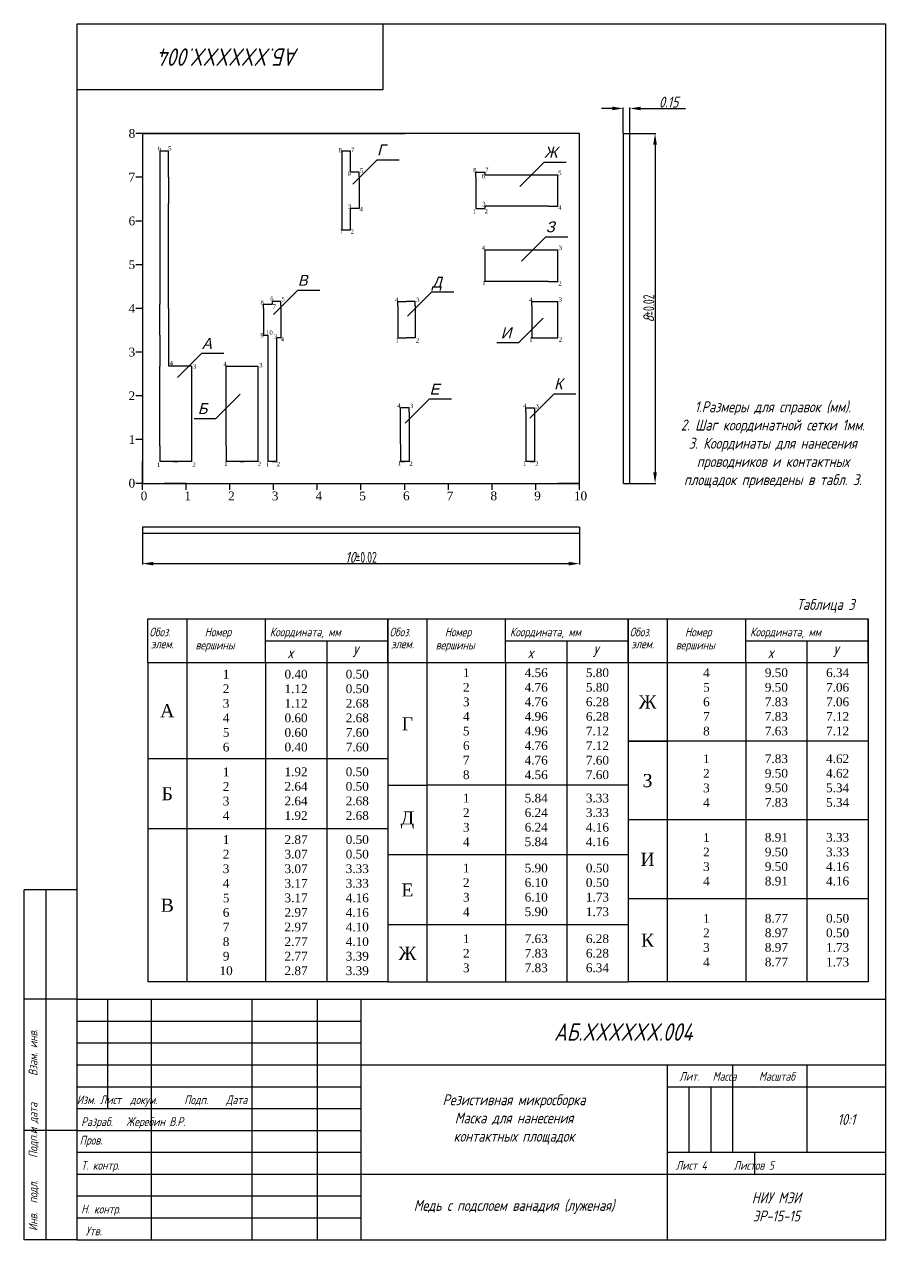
# Model space of a CAD drawing. Header units: millimetres. Extents: x 1007 to 2120, y -18 to 495.
# Drawn here: x 1457.4 to 1654.4, y -17.6 to 260.4 of the extents above; entities that cross this region are included whole.
import ezdxf

# ---------------------------------------------------------------- set-up
doc = ezdxf.new("R2010")
doc.units = ezdxf.units.MM
doc.layers.add('проводник', color=7, linetype='Continuous')
doc.layers.add('рамка', color=7, linetype='Continuous')
doc.styles.add('2', font='gostwnd4.shx', dxfattribs={"oblique": 15, "height": 2})
doc.styles.add('2.5', font='gostwnd4.shx', dxfattribs={"oblique": 15, "height": 2.5})
doc.styles.add('STYLE1', font='gostwnd4.shx', dxfattribs={"oblique": 15, "height": 2.5})
doc.dimstyles.get("Standard").update_dxf_attribs({"dimtxt": 0.5, "dimasz": 2.5, "dimexe": 0.18, "dimexo": 0.0625, "dimgap": 0.2, "dimtad": 1, "dimtoh": 1, "dimdec": 4, "dimzin": 0, "dimdsep": 46, "dimtxsty": 'STYLE1', "dimcen": 2.5, "dimadec": 0, "dimazin": 0, "dimtfac": 1, "dimtdec": 4, "dimtofl": 0, "dimtmove": 0, "dimatfit": 3, "dimfxl": 1, "dimtolj": 1, "dimtzin": 0, "dimarcsym": 0})

# ---------------------------------------------------------------- blocks, each defined once
blk = doc.blocks.new('*D21')
at = {"layer": 'Defpoints', "color": 0, "ltscale": 100, "transparency": 16777216}
for p in [(1595.88, 241.18), (1594.38, 235.43), (1595.88, 235.43)]:
    blk.add_point(p, dxfattribs=at)
at = {"layer": 'рамка', "color": 0, "lineweight": -2, "ltscale": 100, "transparency": 16777216}
for p, q in [((1591.88, 241.18), (1589.38, 241.18)), ((1594.38, 235.49), (1594.38, 241.36)), ((1595.88, 235.49), (1595.88, 241.36)), ((1598.38, 241.18), (1608.61, 241.18))]:
    blk.add_line(p, q, dxfattribs=at)
at = {"layer": 'рамка', "color": 0, "ltscale": 100, "transparency": 16777216}
for points in [[(1591.88, 241.6), (1591.88, 240.76), (1594.38, 241.18)], [(1598.38, 241.6), (1598.38, 240.76), (1595.88, 241.18)]]:
    blk.add_solid(points, dxfattribs=at)
at = {"layer": 'рамка', "color": 0, "ltscale": 100, "transparency": 16777216, "insert": (1604.75, 242.63), "char_height": 2.5, "attachment_point": 5, "style": 'STYLE1'}
blk.add_mtext('\\A1;0.15', dxfattribs=at)
blk = doc.blocks.new('*D22')
at = {"layer": 'Defpoints', "color": 0, "ltscale": 100, "transparency": 16777216}
for p in [(1595.88, 235.43), (1595.88, 155.43), (1601.64, 155.43)]:
    blk.add_point(p, dxfattribs=at)
at = {"layer": 'рамка', "color": 0, "lineweight": -2, "ltscale": 100, "transparency": 16777216}
for p, q in [((1595.94, 235.43), (1601.82, 235.43)), ((1601.64, 232.93), (1601.64, 157.93)), ((1595.94, 155.43), (1601.82, 155.43))]:
    blk.add_line(p, q, dxfattribs=at)
at = {"layer": 'рамка', "color": 0, "ltscale": 100, "transparency": 16777216}
for points in [[(1601.22, 232.93), (1602.05, 232.93), (1601.64, 235.43)], [(1601.22, 157.93), (1602.05, 157.93), (1601.64, 155.43)]]:
    blk.add_solid(points, dxfattribs=at)
at = {"layer": 'рамка', "color": 0, "ltscale": 100, "transparency": 16777216, "insert": (1600.19, 195.43), "char_height": 2.5, "attachment_point": 5, "rotation": 90, "style": 'STYLE1'}
blk.add_mtext('\\A1;8{\\A0;\\Feskd15|c204;\\Q0;\\W0.8;%%P0.02}', dxfattribs=at)
blk = doc.blocks.new('*D23')
at = {"layer": 'Defpoints', "color": 0, "ltscale": 100, "transparency": 16777216}
for p in [(1484.38, 145.43), (1584.38, 145.43), (1584.38, 137.06)]:
    blk.add_point(p, dxfattribs=at)
at = {"layer": 'рамка', "color": 0, "lineweight": -2, "ltscale": 100, "transparency": 16777216}
for p, q in [((1484.38, 145.36), (1484.38, 136.88)), ((1584.38, 145.36), (1584.38, 136.88)), ((1486.88, 137.06), (1581.88, 137.06))]:
    blk.add_line(p, q, dxfattribs=at)
at = {"layer": 'рамка', "color": 0, "ltscale": 100, "transparency": 16777216}
for points in [[(1486.88, 137.48), (1486.88, 136.65), (1484.38, 137.06)], [(1581.88, 137.48), (1581.88, 136.65), (1584.38, 137.06)]]:
    blk.add_solid(points, dxfattribs=at)
at = {"layer": 'рамка', "color": 0, "ltscale": 100, "transparency": 16777216, "insert": (1534.38, 138.51), "char_height": 2.5, "attachment_point": 5, "style": 'STYLE1'}
blk.add_mtext('\\A1;10{\\A0;\\Feskd15|c204;\\Q0;\\W0.8;%%P0.02}', dxfattribs=at)

msp = doc.modelspace()

# ---------------------------------------------------------------- linework, layer by layer
for p, q in [((1469.38162, 260.42694), (1469.38162, 260.42694)), ((1539.38162, 260.42694), (1539.38162, 245.42694)), ((1539.38162, 245.42694), (1469.38162, 245.42694)), ((1469.38162, 245.42694), (1469.38162, 232.42694)), ((1457.38162, -17.57306), (1457.38162, 62.42694)), ((1469.38162, 62.42694), (1457.38162, 62.42694)), ((1462.38162, -17.57306), (1462.38162, 62.42694)), ((1469.38162, 37.42694), (1457.38162, 37.42694)), ((1469.38162, 37.42694), (1654.38162, 37.42694)), ((1476.38162, 37.42694), (1476.38162, 12.42694)), ((1486.38162, 37.42694), (1486.38162, -17.57306)), ((1509.38162, 37.42694), (1509.38162, -17.57306)), ((1524.38162, 37.42694), (1524.38162, -17.57306)), ((1534.38162, 37.42694), (1534.38162, -17.57306)), ((1469.38162, 32.42694), (1534.38162, 32.42694)), ((1469.38162, 27.42694), (1534.38162, 27.42694)), ((1469.38162, 22.42694), (1534.38162, 22.42694)), ((1534.38162, 22.42694), (1654.38162, 22.42694)), ((1604.38162, 22.42694), (1604.38162, -17.57306)), ((1619.38162, 22.42694), (1619.38162, 2.42694)), ((1636.38162, 22.42694), (1636.38162, 2.42694)), ((1469.38162, 17.42694), (1534.38162, 17.42694)), ((1604.38162, 17.42694), (1654.38162, 17.42694)), ((1609.38162, 17.42694), (1609.38162, 2.42694)), ((1614.38162, 17.42694), (1614.38162, 2.42694)), ((1469.38162, 12.42694), (1534.38162, 12.42694)), ((1469.38162, 7.42694), (1457.38162, 7.42694)), ((1469.38162, 7.42694), (1534.38162, 7.42694)), ((1469.38162, 2.42694), (1534.38162, 2.42694)), ((1604.38162, 2.42694), (1654.38162, 2.42694)), ((1624.38162, 2.42694), (1624.38162, -2.57306)), ((1469.38162, -2.57306), (1534.38162, -2.57306)), ((1534.38162, -2.57306), (1654.38162, -2.57306)), ((1469.38162, -7.57306), (1534.38162, -7.57306)), ((1469.38162, -12.57306), (1534.38162, -12.57306)), ((1469.38162, -17.57306), (1457.38162, -17.57306))]:
    msp.add_line(p, q)
msp.add_lwpolyline([(1469.38162, -17.57306), (1654.38162, -17.57306), (1654.38162, 260.42694), (1469.38162, 260.42694)], close=True)
at = {"layer": 'рамка', "ltscale": 100}
for p, q in [((1469.38162, 260.42694), (1469.38162, 235.42694)), ((1484.38162, 235.42694), (1482.88162, 235.42694)), ((1484.38162, 235.42694), (1488.38162, 235.42694)), ((1484.38162, 235.42694), (1484.38162, 231.42694)), ((1484.38162, 235.42694), (1486.38162, 235.42694)), ((1484.38162, 235.42694), (1484.38162, 233.42694)), ((1484.38162, 235.42694), (1544.38162, 235.42694)), ((1484.38162, 235.42694), (1484.38162, 185.42694)), ((1484.38162, 235.42694), (1489.38162, 235.42694)), ((1484.38162, 235.42694), (1484.38162, 230.42694)), ((1484.38162, 235.42694), (1484.38162, 230.42694)), ((1594.38162, 155.42694), (1594.38162, 235.42694)), ((1594.38162, 235.42694), (1595.88162, 235.42694)), ((1595.88162, 155.42694), (1595.88162, 235.42694)), ((1489.38162, 231.42694), (1488.38162, 231.42694)), ((1488.38162, 231.42694), (1488.38162, 213.42694)), ((1490.38162, 231.42694), (1489.38162, 231.42694)), ((1490.38162, 225.42694), (1490.38162, 231.42694)), ((1530.98162, 231.42694), (1529.98162, 231.42694)), ((1529.98162, 231.42694), (1529.98162, 225.42694)), ((1531.98162, 231.42694), (1530.98162, 231.42694)), ((1531.98162, 226.57694), (1531.98162, 231.42694)), ((1532.51311, 223.89261), (1538.07845, 229.45794)), ((1538.07845, 229.45794), (1543.07845, 229.45794)), ((1570.70724, 223.35449), (1576.27257, 228.91983)), ((1576.27257, 228.91983), (1581.27257, 228.91983)), ((1484.38162, 225.42694), (1482.88162, 225.42694)), ((1490.38162, 225.42694), (1490.38162, 219.42694)), ((1529.98162, 225.42694), (1529.98162, 219.42694)), ((1533.98162, 226.57694), (1531.98162, 226.57694)), ((1533.98162, 225.57694), (1533.98162, 226.57694)), ((1533.98162, 225.57694), (1533.98162, 219.27694)), ((1560.68162, 225.57694), (1560.68162, 226.57694)), ((1560.68162, 226.57694), (1562.68162, 226.57694)), ((1560.68162, 225.57694), (1560.68162, 219.27694)), ((1562.68162, 226.57694), (1562.68162, 226.02694)), ((1562.68162, 226.02694), (1577.28162, 226.02694)), ((1577.28162, 226.02694), (1579.38162, 226.02694)), ((1579.38162, 218.82694), (1579.38162, 226.02694)), ((1490.38162, 213.42694), (1490.38162, 219.42694)), ((1529.98162, 219.42694), (1529.98162, 213.42694)), ((1533.98162, 218.27694), (1531.98162, 218.27694)), ((1531.98162, 213.42694), (1531.98162, 218.27694)), ((1533.98162, 219.27694), (1533.98162, 218.27694)), ((1560.68162, 219.27694), (1560.68162, 218.27694)), ((1560.68162, 218.27694), (1562.68162, 218.27694)), ((1577.28162, 218.82694), (1562.68162, 218.82694)), ((1562.68162, 218.82694), (1562.68162, 218.27694)), ((1577.28162, 218.82694), (1579.38162, 218.82694)), ((1484.38162, 215.42694), (1482.88162, 215.42694)), ((1488.38162, 213.42694), (1488.38162, 196.42694)), ((1490.38162, 196.42694), (1490.38162, 213.42694)), ((1529.98162, 213.42694), (1531.98162, 213.42694)), ((1571.08719, 206.28427), (1576.65253, 211.84961)), ((1576.65253, 211.84961), (1581.65253, 211.84961)), ((1562.68162, 208.82694), (1577.28162, 208.82694)), ((1562.68162, 208.82694), (1562.68162, 201.62694)), ((1575.28162, 208.82694), (1577.28162, 208.82694)), ((1577.28162, 208.82694), (1579.38162, 208.82694)), ((1579.38162, 201.62694), (1579.38162, 208.82694)), ((1484.38162, 205.42694), (1482.88162, 205.42694)), ((1577.28162, 201.62694), (1562.68162, 201.62694)), ((1577.28162, 201.62694), (1579.38162, 201.62694)), ((1514.36827, 194.04446), (1519.93361, 199.6098)), ((1519.93361, 199.6098), (1524.93361, 199.6098)), ((1545.04479, 193.65402), (1550.61012, 199.21935)), ((1550.61012, 199.21935), (1555.61012, 199.21935)), ((1484.38162, 195.42694), (1482.88162, 195.42694)), ((1484.38162, 195.42694), (1482.88162, 195.42694)), ((1488.38162, 189.32694), (1488.38162, 196.42694)), ((1490.38162, 195.42694), (1490.38162, 196.42694)), ((1490.38162, 195.42694), (1490.38162, 190.32694)), ((1512.08162, 195.42694), (1512.08162, 196.42694)), ((1512.08162, 196.42694), (1514.08162, 196.42694)), ((1512.08162, 195.42694), (1512.08162, 190.32694)), ((1516.08162, 197.02694), (1514.08162, 197.02694)), ((1514.08162, 197.02694), (1514.08162, 196.42694)), ((1516.08162, 196.02694), (1516.08162, 197.02694)), ((1516.08162, 196.02694), (1516.08162, 189.72694)), ((1542.78162, 196.02694), (1542.78162, 197.02694)), ((1542.78162, 197.02694), (1544.78162, 197.02694)), ((1542.78162, 196.02694), (1542.78162, 189.72694)), ((1546.78162, 197.02694), (1544.78162, 197.02694)), ((1546.78162, 196.02694), (1546.78162, 197.02694)), ((1546.78162, 196.02694), (1546.78162, 189.72694)), ((1573.48162, 196.02694), (1573.48162, 197.02694)), ((1573.48162, 197.02694), (1575.48162, 197.02694)), ((1573.48162, 196.02694), (1573.48162, 189.72694)), ((1575.48162, 197.02694), (1577.28162, 197.02694)), ((1577.28162, 197.02694), (1579.38162, 197.02694)), ((1579.38162, 188.72694), (1579.38162, 197.02694)), ((1570.48673, 187.63118), (1576.05207, 193.19652)), ((1488.38162, 189.32694), (1488.38162, 182.22694)), ((1490.38162, 190.32694), (1490.38162, 189.32694)), ((1490.38162, 189.32694), (1490.38162, 182.22694)), ((1512.08162, 190.32694), (1512.08162, 189.32694)), ((1512.08162, 189.32694), (1513.08162, 189.32694)), ((1513.08162, 189.32694), (1513.08162, 160.42694)), ((1516.08162, 189.72694), (1516.08162, 188.72694)), ((1542.78162, 189.72694), (1542.78162, 188.72694)), ((1546.78162, 189.72694), (1546.78162, 188.72694)), ((1573.48162, 189.72694), (1573.48162, 188.72694)), ((1516.08162, 188.72694), (1515.08162, 188.72694)), ((1515.08162, 188.72694), (1515.08162, 160.42694)), ((1542.78162, 188.72694), (1544.78162, 188.72694)), ((1546.78162, 188.72694), (1544.78162, 188.72694)), ((1565.48673, 187.63118), (1570.48673, 187.63118)), ((1573.48162, 188.72694), (1575.48162, 188.72694)), ((1575.48162, 188.72694), (1577.28162, 188.72694)), ((1577.28162, 188.72694), (1579.38162, 188.72694)), ((1484.38162, 185.42694), (1482.88162, 185.42694)), ((1492.44284, 179.6066), (1498.00818, 185.17194)), ((1498.00818, 185.17194), (1503.00818, 185.17194)), ((1488.38162, 164.00707), (1488.38162, 182.22694)), ((1495.58162, 182.22694), (1490.38162, 182.22694)), ((1495.58162, 182.22694), (1495.58162, 164.00707)), ((1503.58162, 164.00707), (1503.58162, 182.22694)), ((1503.58162, 180.22694), (1503.58162, 182.22694)), ((1503.58162, 182.22694), (1510.78162, 182.22694)), ((1510.78162, 182.22694), (1510.78162, 164.00707)), ((1484.38162, 175.42694), (1482.88162, 175.42694)), ((1501.20129, 170.27969), (1506.76663, 175.84502)), ((1572.98721, 170.36514), (1578.55254, 175.93047)), ((1578.55254, 175.93047), (1583.55254, 175.93047)), ((1543.38162, 164.42694), (1543.38162, 172.72694)), ((1545.38162, 172.72694), (1543.38162, 172.72694)), ((1544.51746, 169.17144), (1550.08279, 174.73677)), ((1545.38162, 171.72694), (1545.38162, 172.72694)), ((1550.08279, 174.73677), (1555.08279, 174.73677)), ((1572.08162, 171.72694), (1572.08162, 172.72694)), ((1572.08162, 172.72694), (1574.08162, 172.72694)), ((1574.08162, 172.72694), (1574.08162, 164.42694)), ((1496.20129, 170.27969), (1501.20129, 170.27969)), ((1545.38162, 171.72694), (1545.38162, 165.42694)), ((1572.08162, 171.72694), (1572.08162, 165.42694)), ((1484.38162, 165.42694), (1482.88162, 165.42694)), ((1543.38162, 164.42694), (1543.38162, 160.42694)), ((1545.38162, 165.42694), (1545.38162, 164.42694)), ((1545.38162, 164.42694), (1545.38162, 160.42694)), ((1572.08162, 165.42694), (1572.08162, 164.42694)), ((1572.08162, 164.42694), (1572.08162, 160.42694)), ((1574.08162, 164.42694), (1574.08162, 160.42694)), ((1488.38162, 164.00707), (1488.38162, 160.42694)), ((1495.58162, 164.00707), (1495.58162, 160.42694)), ((1503.58162, 164.00707), (1503.58162, 160.42694)), ((1510.78162, 164.00707), (1510.78162, 160.42694)), ((1484.38162, 155.42694), (1484.38162, 160.42694)), ((1484.38162, 155.42694), (1484.38162, 159.42694)), ((1495.58162, 160.42694), (1488.38162, 160.42694)), ((1491.48162, 160.42694), (1492.48162, 160.42694)), ((1510.78162, 160.42694), (1503.58162, 160.42694)), ((1506.68162, 160.42694), (1507.68162, 160.42694)), ((1515.08162, 160.42694), (1513.08162, 160.42694)), ((1514.08162, 160.42694), (1515.08162, 160.42694)), ((1543.38162, 160.42694), (1544.38162, 160.42694)), ((1545.38162, 160.42694), (1543.38162, 160.42694)), ((1574.08162, 160.42694), (1572.08162, 160.42694)), ((1573.08162, 160.42694), (1574.08162, 160.42694)), ((1584.38162, 155.42694), (1584.38162, 160.42694)), ((1484.38162, 155.42694), (1484.38162, 157.42694)), ((1484.38162, 155.42694), (1482.88162, 155.42694)), ((1484.38162, 155.42694), (1489.38162, 155.42694)), ((1484.38162, 153.92694), (1484.38162, 155.42694)), ((1494.38162, 155.42694), (1489.38162, 155.42694)), ((1494.38162, 153.92694), (1494.38162, 155.42694)), ((1504.38162, 153.92694), (1504.38162, 155.42694)), ((1514.38162, 153.92694), (1514.38162, 155.42694)), ((1524.38162, 153.92694), (1524.38162, 155.42694)), ((1534.38162, 153.92694), (1534.38162, 155.42694)), ((1534.38162, 153.92694), (1534.38162, 155.42694)), ((1544.38162, 153.92694), (1544.38162, 155.42694)), ((1554.38162, 153.92694), (1554.38162, 155.42694)), ((1564.38162, 153.92694), (1564.38162, 155.42694)), ((1574.38162, 153.92694), (1574.38162, 155.42694)), ((1584.38162, 155.42694), (1579.38162, 155.42694)), ((1584.38162, 153.92694), (1584.38162, 155.42694)), ((1594.38162, 155.42694), (1595.88162, 155.42694)), ((1584.38162, 145.42694), (1484.38162, 145.42694)), ((1484.38162, 145.42694), (1484.38162, 143.92694)), ((1584.38162, 145.42694), (1584.38162, 143.92694)), ((1584.38162, 143.92694), (1484.38162, 143.92694)), ((1540.53411, 124.42694), (1540.53411, 114.42694)), ((1595.45787, 124.42694), (1595.45787, 114.42694)), ((1650.38162, 124.42694), (1650.38162, 114.42694)), ((1485.61035, 114.42694), (1485.61035, 92.42694)), ((1494.53411, 114.42694), (1494.53411, 92.42694)), ((1512.53411, 114.42694), (1512.53411, 92.42694)), ((1526.53411, 114.42694), (1526.53411, 92.42694)), ((1540.53411, 114.42694), (1540.53411, 92.42694)), ((1540.53411, 114.42694), (1540.53411, 86.42694)), ((1549.45787, 114.42694), (1549.45787, 86.42694)), ((1567.45787, 114.42694), (1567.45787, 86.42694)), ((1581.45787, 114.42694), (1581.45787, 86.42694)), ((1595.45787, 114.42694), (1595.45787, 86.42694)), ((1595.45787, 114.42694), (1595.45787, 92.42694)), ((1595.45787, 114.42694), (1595.45787, 96.42694)), ((1604.38162, 114.42694), (1604.38162, 96.42694)), ((1622.38162, 114.42694), (1622.38162, 96.42694)), ((1636.38162, 114.42694), (1636.38162, 96.42694)), ((1650.38162, 114.42694), (1650.38162, 96.42694)), ((1595.45787, 96.42694), (1604.38162, 96.42694)), ((1604.38162, 96.42694), (1595.45787, 96.42694)), ((1595.45787, 96.42694), (1595.45787, 80.42694)), ((1622.38162, 96.42694), (1604.38162, 96.42694)), ((1622.38162, 96.42694), (1604.38162, 96.42694)), ((1604.38162, 96.42694), (1604.38162, 78.42694)), ((1636.38162, 96.42694), (1622.38162, 96.42694)), ((1636.38162, 96.42694), (1622.38162, 96.42694)), ((1622.38162, 96.42694), (1622.38162, 78.42694)), ((1650.38162, 96.42694), (1636.38162, 96.42694)), ((1650.38162, 96.42694), (1636.38162, 96.42694)), ((1636.38162, 96.42694), (1636.38162, 78.42694)), ((1650.38162, 96.42694), (1650.38162, 78.42694)), ((1494.53411, 92.42694), (1485.61035, 92.42694)), ((1485.61035, 92.42694), (1485.61035, 76.42694)), ((1512.53411, 92.42694), (1494.53411, 92.42694)), ((1494.53411, 92.42694), (1494.53411, 76.42694)), ((1526.53411, 92.42694), (1512.53411, 92.42694)), ((1512.53411, 92.42694), (1512.53411, 76.42694)), ((1540.53411, 92.42694), (1526.53411, 92.42694)), ((1526.53411, 92.42694), (1526.53411, 76.42694)), ((1540.53411, 92.42694), (1540.53411, 76.42694)), ((1540.53411, 86.42694), (1549.45787, 86.42694)), ((1540.53411, 86.42694), (1540.53411, 70.42694)), ((1567.45787, 86.42694), (1549.45787, 86.42694)), ((1549.45787, 86.42694), (1549.45787, 70.42694)), ((1581.45787, 86.42694), (1567.45787, 86.42694)), ((1567.45787, 86.42694), (1567.45787, 70.42694)), ((1595.45787, 86.42694), (1581.45787, 86.42694)), ((1581.45787, 86.42694), (1581.45787, 70.42694)), ((1595.45787, 86.42694), (1595.45787, 70.42694)), ((1604.38162, 78.42694), (1595.45787, 78.42694)), ((1604.38162, 78.42694), (1595.45787, 78.42694)), ((1595.45787, 78.42694), (1595.45787, 62.42694)), ((1622.38162, 78.42694), (1604.38162, 78.42694)), ((1622.38162, 78.42694), (1604.38162, 78.42694)), ((1604.38162, 78.42694), (1604.38162, 60.42694)), ((1636.38162, 78.42694), (1622.38162, 78.42694)), ((1636.38162, 78.42694), (1622.38162, 78.42694)), ((1622.38162, 78.42694), (1622.38162, 60.42694)), ((1650.38162, 78.42694), (1636.38162, 78.42694)), ((1650.38162, 78.42694), (1636.38162, 78.42694)), ((1636.38162, 78.42694), (1636.38162, 60.42694)), ((1650.38162, 78.42694), (1650.38162, 60.42694)), ((1494.53411, 76.42694), (1485.61035, 76.42694)), ((1485.61035, 76.42694), (1485.61035, 41.42694)), ((1512.53411, 76.42694), (1494.53411, 76.42694)), ((1494.53411, 76.42694), (1494.53411, 41.42694)), ((1526.53411, 76.42694), (1512.53411, 76.42694)), ((1512.53411, 76.42694), (1512.53411, 41.42694)), ((1540.53411, 76.42694), (1526.53411, 76.42694)), ((1526.53411, 76.42694), (1526.53411, 41.42694)), ((1540.53411, 76.42694), (1540.53411, 41.42694)), ((1549.45787, 70.42694), (1540.53411, 70.42694)), ((1567.45787, 70.42694), (1549.45787, 70.42694)), ((1549.45787, 70.42694), (1549.45787, 54.42694)), ((1581.45787, 70.42694), (1567.45787, 70.42694)), ((1567.45787, 70.42694), (1567.45787, 54.42694)), ((1595.45787, 70.42694), (1581.45787, 70.42694)), ((1581.45787, 70.42694), (1581.45787, 54.42694)), ((1595.45787, 68.42694), (1595.45787, 52.42694)), ((1604.38162, 60.42694), (1595.45787, 60.42694)), ((1604.38162, 60.42694), (1595.45787, 60.42694)), ((1595.45787, 60.42694), (1595.45787, 44.42694)), ((1622.38162, 60.42694), (1604.38162, 60.42694)), ((1622.38162, 60.42694), (1604.38162, 60.42694)), ((1604.38162, 60.42694), (1604.38162, 41.42694)), ((1636.38162, 60.42694), (1622.38162, 60.42694)), ((1636.38162, 60.42694), (1622.38162, 60.42694)), ((1622.38162, 60.42694), (1622.38162, 41.42694)), ((1650.38162, 60.42694), (1636.38162, 60.42694)), ((1650.38162, 60.42694), (1636.38162, 60.42694)), ((1636.38162, 60.42694), (1636.38162, 41.42694)), ((1650.38162, 60.42694), (1650.38162, 41.42694)), ((1549.45787, 54.42694), (1540.53411, 54.42694)), ((1567.45787, 54.42694), (1549.45787, 54.42694)), ((1549.45787, 54.42694), (1549.45787, 41.42694)), ((1581.45787, 54.42694), (1567.45787, 54.42694)), ((1567.45787, 54.42694), (1567.45787, 41.42694)), ((1595.45787, 54.42694), (1581.45787, 54.42694)), ((1581.45787, 54.42694), (1581.45787, 41.42694)), ((1595.45787, 54.42694), (1595.45787, 41.42694)), ((1494.53411, 41.42694), (1485.61035, 41.42694)), ((1512.53411, 41.42694), (1494.53411, 41.42694)), ((1526.53411, 41.42694), (1512.53411, 41.42694)), ((1540.53411, 41.42694), (1526.53411, 41.42694)), ((1540.53411, 41.42694), (1595.45787, 41.42694)), ((1604.38162, 41.42694), (1595.45787, 41.42694)), ((1622.38162, 41.42694), (1604.38162, 41.42694)), ((1636.38162, 41.42694), (1622.38162, 41.42694)), ((1650.38162, 41.42694), (1636.38162, 41.42694))]:
    msp.add_line(p, q, dxfattribs=at)
at = {"layer": 'рамка', "color": 0}
for p, q in [((1485.61035, 114.42694), (1485.61035, 124.42694)), ((1485.61035, 124.42694), (1540.53411, 124.42694)), ((1494.53411, 124.42694), (1494.53411, 114.42694)), ((1512.53411, 114.42694), (1512.53411, 124.42694)), ((1540.53411, 114.42694), (1540.53411, 124.42694)), ((1540.53411, 124.42694), (1595.45787, 124.42694)), ((1549.45787, 124.42694), (1549.45787, 114.42694)), ((1567.45787, 114.42694), (1567.45787, 124.42694)), ((1595.45787, 114.42694), (1595.45787, 124.42694)), ((1595.45787, 124.42694), (1650.38162, 124.42694)), ((1604.38162, 124.42694), (1604.38162, 114.42694)), ((1622.38162, 114.42694), (1622.38162, 124.42694)), ((1650.38162, 114.42694), (1650.38162, 124.42694)), ((1512.53411, 119.42694), (1540.53411, 119.42694)), ((1526.53411, 119.42694), (1526.53411, 114.42694)), ((1567.45787, 119.42694), (1595.45787, 119.42694)), ((1581.45787, 119.42694), (1581.45787, 114.42694)), ((1622.38162, 119.42694), (1650.38162, 119.42694)), ((1636.38162, 119.42694), (1636.38162, 114.42694)), ((1485.61035, 114.42694), (1540.53411, 114.42694)), ((1540.53411, 114.42694), (1595.45787, 114.42694)), ((1595.45787, 114.42694), (1650.38162, 114.42694))]:
    msp.add_line(p, q, dxfattribs=at)
at = {"layer": 'рамка', "ltscale": 100}
msp.add_lwpolyline([(1484.38162, 155.42694), (1584.38162, 155.42694), (1584.38162, 235.42694), (1484.38162, 235.42694)], close=True, dxfattribs=at)

# ---------------------------------------------------------------- texts
at = {"style": 'STYLE1', "oblique": 15}
msp.add_text('Инв.  подл.     Подп.и дата      Взам. инв. ', height=2, rotation=90, dxfattribs=at).set_placement((1460.38162, -15.57306))
for s, p in [('Лит.   Масса     Масштаб', (1607.20008, 18.7896)), ('Изм. Лист  докум.      Подп.    Дата', (1469.38162, 13.42694)), ('Разраб.   Жеребин В.Р.', (1470.38162, 8.42694)), ('Пров.       ', (1470.04422, 4.18176)), ('Т. контр.  ', (1470.38162, -1.57306)), ('Лист 4      Листов 5', (1606.38162, -1.57306)), ('Н. контр.  ', (1470.38162, -11.57306)), ('Утв.      ', (1471.38162, -16.57306))]:
    msp.add_text(s, height=2, dxfattribs=at).set_placement(p)
at = {"color": 0, "insert": (1504.38162, 252.92694), "char_height": 4, "width": 70, "attachment_point": 5, "rotation": 180, "style": '2'}
msp.add_mtext('{\\C7;АБ.XXXXXX.004}', dxfattribs=at)
at = {"char_height": 2.5, "style": 'STYLE1'}
for s, insert, width, attachment_point in [('1.Размеры для справок (мм).\\P2. Шаг координатной сетки 1мм.\\P3. Координаты для нанесения проводников и контактных площадок приведены в табл. 3.', (1628.57006, 174.18431), 44.3358959, 2), ('Таблица 3', (1640.64424, 128.98356), 19.9614445, 2), ('Резистивная микросборка\\PМаска для нанесения \\Pконтактных площадок', (1569.38162, 9.92694), 70, 5), ('\\pt7.5;10:1', (1645.38162, 9.92694), 18, 5), ('Медь с подслоем ванадия (луженая)', (1569.38162, -10.07306), 70, 5), ('НИУ МЭИ\\P\\pt7.5;ЭР-15-15', (1629.38162, -10.07306), 50, 5)]:
    msp.add_mtext(s, dxfattribs=dict(at, insert=insert, width=width, attachment_point=attachment_point))
at = {"color": 0, "insert": (1594.38162, 29.92694), "char_height": 4, "width": 120, "attachment_point": 5, "style": '2.5'}
msp.add_mtext('{\\C7;АБ.XXXXXX.004}', dxfattribs=at)
at = {"layer": 'проводник', "color": 0, "oblique": 15}
for s, p in [('Г', (1538.07845, 230.45794)), ('Ж', (1576.27257, 229.91983)), ('З', (1576.65253, 212.84961)), ('В', (1519.93361, 200.6098)), ('Д', (1550.61012, 200.21935)), ('И', (1566.35703, 188.63118)), ('А', (1498.00818, 186.17194)), ('Е', (1550.08279, 175.73677)), ('К', (1578.55254, 176.93047)), ('Б', (1497.07159, 171.27969))]:
    msp.add_text(s, height=2.5, dxfattribs=at).set_placement(p)
at = {"layer": 'рамка', "color": 0, "style": '2.5', "oblique": 15}
for s, height, p in [('Обоз.', 2, (1485.99055, 120.42729)), ('Номер', 2, (1498.63258, 120.42694)), ('Координата, мм', 2, (1513.53411, 120.42694)), ('Обоз.', 2, (1540.91431, 120.42729)), ('Номер', 2, (1553.55633, 120.42694)), ('Координата, мм', 2, (1568.45787, 120.42694)), ('Обоз.', 2, (1595.83807, 120.42729)), ('Номер', 2, (1608.48009, 120.42694)), ('Координата, мм', 2, (1623.38162, 120.42694)), ('элем.', 2, (1486.3459, 117.69175)), ('вершины', 2, (1496.53411, 117.42694)), ('x', 2.5, (1517.53411, 115.42694)), ('y', 2.5, (1532.53411, 116.42694)), ('элем.', 2, (1541.26965, 117.69175)), ('вершины', 2, (1551.45787, 117.42694)), ('x', 2.5, (1572.45787, 115.42694)), ('y', 2.5, (1587.45787, 116.42694)), ('элем.', 2, (1596.19341, 117.69175)), ('вершины', 2, (1606.38162, 117.42694)), ('x', 2.5, (1627.38162, 115.42694)), ('y', 2.5, (1642.38162, 116.42694))]:
    msp.add_text(s, height=height, dxfattribs=at).set_placement(p)
at = {"layer": 'рамка'}
for s, insert, char_height, width, attachment_point in [('{\\fTimes New Roman|b0|i0|c204|p18;8}', (1481.22654, 236.45644), 2, 3.3406468, 1), ('{\\fTimes New Roman|b0|i0|c204|p18;6}', (1487.8612, 232.54167), 1, 0.5884989, 1), ('{\\fTimes New Roman|b0|i0|c204|p18;5}', (1490.29421, 232.57222), 1, 0.5884989, 1), ('{\\fTimes New Roman|b0|i0|c204|p18;8}', (1529.25432, 232.13503), 1, 0.5884989, 1), ('{\\fTimes New Roman|b0|i0|c204|p18;7}', (1532.11161, 232.19427), 1, 0.5884989, 1), ('{\\fTimes New Roman|b0|i0|c204|p18;7}', (1481.22654, 226.45644), 2, 3.3406468, 1), ('{\\fTimes New Roman|b0|i0|c204|p18;6}', (1531.30715, 226.82201), 1, 0.5884989, 1), ('{\\fTimes New Roman|b0|i0|c204|p18;5}', (1534.11702, 227.47366), 1, 0.5884989, 1), ('{\\fTimes New Roman|b0|i0|c204|p18;8}', (1560.04615, 227.56287), 1, 0.5884989, 1), ('{\\fTimes New Roman|b0|i0|c204|p18;6}', (1561.99197, 226.19097), 1, 0.5884989, 1), ('{\\fTimes New Roman|b0|i0|c204|p18;7}', (1562.76791, 227.62252), 1, 0.5884989, 1), ('{\\fTimes New Roman|b0|i0|c204|p18;5}', (1579.48459, 226.92795), 1, 0.5884989, 1), ('{\\fTimes New Roman|b0|i0|c204|p18;3}', (1562.09118, 219.82189), 1, 0.5884989, 1), ('{\\fTimes New Roman|b0|i0|c204|p18;3}', (1531.37852, 219.26677), 1, 0.5884989, 1), ('{\\fTimes New Roman|b0|i0|c204|p18;4}', (1534.05007, 218.62321), 1, 0.5884989, 1), ('{\\fTimes New Roman|b0|i0|c204|p18;1}', (1559.93041, 218.21055), 1, 0.5884989, 1), ('{\\fTimes New Roman|b0|i0|c204|p18;2}', (1562.6391, 218.20715), 1, 0.5884989, 1), ('{\\fTimes New Roman|b0|i0|c204|p18;4}', (1579.42266, 219.0075), 1, 0.5884989, 1), ('{\\fTimes New Roman|b0|i0|c204|p18;6}', (1481.22654, 216.45644), 2, 3.3406468, 1), ('{\\fTimes New Roman|b0|i0|c204|p18;1}', (1529.44895, 213.50951), 1, 0.5884989, 1), ('{\\fTimes New Roman|b0|i0|c204|p18;2}', (1532.00357, 213.56119), 1, 0.5884989, 1), ('{\\fTimes New Roman|b0|i0|c204|p18;4}', (1561.98865, 209.81945), 1, 0.5884989, 1), ('{\\fTimes New Roman|b0|i0|c204|p18;3}', (1579.59634, 209.83599), 1, 0.5884989, 1), ('{\\fTimes New Roman|b0|i0|c204|p18;5}', (1481.22654, 206.45644), 2, 3.3406468, 1), ('{\\fTimes New Roman|b0|i0|c204|p18;1}', (1562.12109, 201.68899), 1, 0.5884989, 1), ('{\\fTimes New Roman|b0|i0|c204|p18;2}', (1579.4999, 201.65519), 1, 0.5884989, 1), ('{\\fTimes New Roman|b0|i0|c204|p18;6}', (1513.61831, 198.16707), 1, 0.5884989, 1), ('{\\fTimes New Roman|b0|i0|c204|p18;5}', (1516.17742, 198.08181), 1, 0.5884989, 1), ('{\\fTimes New Roman|b0|i0|c204|p18;4}', (1542.1432, 197.90406), 1, 0.5884989, 1), ('{\\fTimes New Roman|b0|i0|c204|p18;3}', (1546.99865, 197.89053), 1, 0.5884989, 1), ('{\\fTimes New Roman|b0|i0|c204|p18;4}', (1572.86003, 197.95536), 1, 0.5884989, 1), ('{\\fTimes New Roman|b0|i0|c204|p18;3}', (1579.5981, 197.98792), 1, 0.5884989, 1), ('{\\fTimes New Roman|b0|i0|c204|p18;4}', (1481.22654, 196.45644), 2, 3.3406468, 1), ('{\\fTimes New Roman|b0|i0|c204|p18;8}', (1511.38864, 197.23866), 1, 0.5884989, 1), ('{\\fTimes New Roman|b0|i0|c204|p18;7}', (1514.17573, 196.42167), 1, 0.5884989, 1), ('{\\fTimes New Roman|b0|i0|c204|p18;9}', (1511.36838, 189.79874), 1, 0.5884989, 1), ('{\\fTimes New Roman|b0|i0|c204|p18;10}', (1512.67946, 190.42197), 1, 0.5884989, 1), ('{\\fTimes New Roman|b0|i0|c204|p18;3}', (1514.47522, 189.53102), 1, 0.5884989, 1), ('{\\fTimes New Roman|b0|i0|c204|p18;3}', (1481.22654, 186.45644), 2, 3.3406468, 1), ('{\\fTimes New Roman|b0|i0|c204|p18;4}', (1516.02394, 188.9319), 1, 0.5884989, 1), ('{\\fTimes New Roman|b0|i0|c204|p18;1}', (1542.26354, 188.67483), 1, 0.5884989, 1), ('{\\fTimes New Roman|b0|i0|c204|p18;2}', (1546.9003, 188.62058), 1, 0.5884989, 1), ('{\\fTimes New Roman|b0|i0|c204|p18;1}', (1572.88317, 188.87259), 1, 0.5884989, 1), ('{\\fTimes New Roman|b0|i0|c204|p18;2}', (1579.6102, 188.84669), 1, 0.5884989, 1), ('{\\fTimes New Roman|b0|i0|c204|p18;4}', (1490.61197, 183.45597), 1, 0.5884989, 1), ('{\\fTimes New Roman|b0|i0|c204|p18;3}', (1495.92376, 182.66917), 1, 0.5884989, 1), ('{\\fTimes New Roman|b0|i0|c204|p18;4}', (1502.91247, 183.21861), 1, 0.5884989, 1), ('{\\fTimes New Roman|b0|i0|c204|p18;3}', (1511.09931, 182.95619), 1, 0.5884989, 1), ('{\\fTimes New Roman|b0|i0|c204|p18;2}', (1481.22654, 176.45644), 2, 3.3406468, 1), ('{\\fTimes New Roman|b0|i0|c204|p18;4}', (1542.66903, 173.69295), 1, 0.5884989, 1), ('{\\fTimes New Roman|b0|i0|c204|p18;3}', (1545.55872, 173.69855), 1, 0.5884989, 1), ('{\\fTimes New Roman|b0|i0|c204|p18;4}', (1571.42914, 173.63875), 1, 0.5884989, 1), ('{\\fTimes New Roman|b0|i0|c204|p18;3}', (1574.3102, 173.6054), 1, 0.5884989, 1), ('{\\fTimes New Roman|b0|i0|c204|p18;1}', (1481.22654, 166.45644), 2, 3.3406468, 1), ('{\\fTimes New Roman|b0|i0|c204|p18;1}', (1487.72022, 160.19111), 1, 0.5884989, 1), ('{\\fTimes New Roman|b0|i0|c204|p18;2}', (1495.82906, 160.16736), 1, 0.5884989, 1), ('{\\fTimes New Roman|b0|i0|c204|p18;1}', (1503.0834, 160.41213), 1, 0.5884989, 1), ('{\\fTimes New Roman|b0|i0|c204|p18;2}', (1510.77323, 160.35926), 1, 0.5884989, 1), ('{\\fTimes New Roman|b0|i0|c204|p18;1}', (1512.56862, 160.22711), 1, 0.5884989, 1), ('{\\fTimes New Roman|b0|i0|c204|p18;2}', (1515.10846, 160.33308), 1, 0.5884989, 1), ('{\\fTimes New Roman|b0|i0|c204|p18;1}', (1542.76635, 160.5495), 1, 0.5884989, 1), ('{\\fTimes New Roman|b0|i0|c204|p18;2}', (1545.45088, 160.47908), 1, 0.5884989, 1), ('{\\fTimes New Roman|b0|i0|c204|p18;1}', (1571.44465, 160.48405), 1, 0.5884989, 1), ('{\\fTimes New Roman|b0|i0|c204|p18;2}', (1574.22479, 160.44465), 1, 0.5884989, 1), ('{\\fTimes New Roman|b0|i0|c204|p18;0}', (1481.22654, 156.45644), 2, 3.3406468, 1), ('{\\fTimes New Roman|b0|i0|c204|p18;0}', (1483.99617, 153.55893), 2, 3.3406468, 1), ('{\\fTimes New Roman|b0|i0|c204|p18;1}', (1493.99617, 153.55893), 2, 3.3406468, 1), ('{\\fTimes New Roman|b0|i0|c204|p18;2}', (1503.99617, 153.55893), 2, 3.3406468, 1), ('{\\fTimes New Roman|b0|i0|c204|p18;3}', (1513.99617, 153.55893), 2, 3.3406468, 1), ('{\\fTimes New Roman|b0|i0|c204|p18;4}', (1523.99617, 153.55893), 2, 3.3406468, 1), ('{\\fTimes New Roman|b0|i0|c204|p18;5}', (1533.99617, 153.55893), 2, 3.3406468, 1), ('{\\fTimes New Roman|b0|i0|c204|p18;6}', (1543.99617, 153.55893), 2, 3.3406468, 1), ('{\\fTimes New Roman|b0|i0|c204|p18;7}', (1553.99617, 153.55893), 2, 3.3406468, 1), ('{\\fTimes New Roman|b0|i0|c204|p18;8}', (1563.99617, 153.55893), 2, 3.3406468, 1), ('{\\fTimes New Roman|b0|i0|c204|p18;9}', (1573.99617, 153.55893), 2, 3.3406468, 1), ('{\\fTimes New Roman|b0|i0|c204|p18;10}', (1584.59587, 152.54163), 2, 3.3406468, 5), ('{\\fTimes New Roman|b0|i0|c204|p18;1\\P2\\P3\\P4\\P5\\P6}', (1503.53411, 103.42694), 2, 18, 5), ('{\\fTimes New Roman|b0|i0|c204|p18;0.40\\P1.12\\P1.12\\P0.60\\P0.60\\P0.40}', (1519.53411, 103.42694), 2, 14, 5), ('{\\fTimes New Roman|b0|i0|c204|p18;0.50\\P0.50\\P2.68\\P2.68\\P7.60\\P7.60}', (1533.53411, 103.42694), 2, 14, 5), ('{\\fTimes New Roman|b0|i0|c204|p18;1\\P2\\P3\\P4\\P5\\P6\\P7\\P8}', (1558.45787, 100.42694), 2, 18, 5), ('{\\fTimes New Roman|b0|i0|c204|p18;4.56\\P4.76\\P4.76\\P4.96\\P4.96\\P4.76\\P4.76\\P4.56}', (1574.45787, 100.42694), 2, 14, 5), ('{\\fTimes New Roman|b0|i0|c204|p18;5.80\\P5.80\\P6.28\\P6.28\\P7.12\\P7.12\\P7.60\\P7.60}', (1588.45787, 100.42694), 2, 14, 5), ('{\\fTimes New Roman|b0|i0|c204|p18;4\\P5\\P6\\P7\\P8}', (1613.38162, 105.42694), 2, 18, 5), ('{\\fTimes New Roman|b0|i0|c204|p18;9.50\\P9.50\\P7.83\\P7.83\\P7.63}', (1629.38162, 105.42694), 2, 14, 5), ('{\\fTimes New Roman|b0|i0|c204|p18;6.34\\P7.06\\P7.06\\P7.12\\P7.12}', (1643.38162, 105.42694), 2, 14, 5), ('{\\fTimes New Roman|b0|i0|c204|p18;Ж}', (1599.91974, 105.42694), 3, 8.9237579, 5), ('{\\fTimes New Roman|b0|i0|c204|p18;А}', (1490.07223, 103.42694), 3, 8.9237579, 5), ('{\\fTimes New Roman|b0|i0|c204|p18;Г}', (1544.99599, 100.42694), 3, 8.9237579, 5), ('{\\fTimes New Roman|b0|i0|c204|p18;1\\P2\\P3\\P4}', (1613.38162, 87.42694), 2, 18, 5), ('{\\fTimes New Roman|b0|i0|c204|p18;7.83\\P9.50\\P9.50\\P7.83}', (1629.38162, 87.42694), 2, 14, 5), ('{\\fTimes New Roman|b0|i0|c204|p18;4.62\\P4.62\\P5.34\\P5.34}', (1643.38162, 87.42694), 2, 14, 5), ('{\\fTimes New Roman|b0|i0|c204|p18;1\\P2\\P3\\P4}', (1503.53411, 84.42694), 2, 18, 5), ('{\\fTimes New Roman|b0|i0|c204|p18;1.92\\P2.64\\P2.64\\P1.92}', (1519.53411, 84.42694), 2, 14, 5), ('{\\fTimes New Roman|b0|i0|c204|p18;0.50\\P0.50\\P2.68\\P2.68}', (1533.53411, 84.42694), 2, 14, 5), ('{\\fTimes New Roman|b0|i0|c204|p18;З}', (1599.91974, 87.42694), 3, 8.9237579, 5), ('{\\fTimes New Roman|b0|i0|c204|p18;Б}', (1490.07223, 84.42694), 3, 8.9237579, 5), ('{\\fTimes New Roman|b0|i0|c204|p18;1\\P2\\P3\\P4}', (1558.45787, 78.42694), 2, 18, 5), ('{\\fTimes New Roman|b0|i0|c204|p18;5.84\\P6.24\\P6.24\\P5.84}', (1574.45787, 78.42694), 2, 14, 5), ('{\\fTimes New Roman|b0|i0|c204|p18;3.33\\P3.33\\P4.16\\P4.16}', (1588.45787, 78.42694), 2, 14, 5), ('{\\fTimes New Roman|b0|i0|c204|p18;Д}', (1544.99599, 78.42694), 3, 8.9237579, 5), ('{\\fTimes New Roman|b0|i0|c204|p18;1\\P2\\P3\\P4}', (1613.38162, 69.42694), 2, 18, 5), ('{\\fTimes New Roman|b0|i0|c204|p18;8.91\\P9.50\\P9.50\\P8.91}', (1629.38162, 69.42694), 2, 14, 5), ('{\\fTimes New Roman|b0|i0|c204|p18;3.33\\P3.33\\P4.16\\P4.16}', (1643.38162, 69.42694), 2, 14, 5), ('{\\fTimes New Roman|b0|i0|c204|p18;1\\P2\\P3\\P4\\P5\\P6\\P7\\P8\\P9\\P10}', (1503.53411, 58.92694), 2, 18, 5), ('{\\fTimes New Roman|b0|i0|c204|p18;2.87\\P3.07\\P3.07\\P3.17\\P3.17\\P2.97\\P2.97\\P2.77\\P2.77\\P2.87}', (1519.53411, 58.92694), 2, 14, 5), ('{\\fTimes New Roman|b0|i0|c204|p18;0.50\\P0.50\\P3.33\\P3.33\\P4.16\\P4.16\\P4.10\\P4.10\\P3.39\\P3.39}', (1533.53411, 58.92694), 2, 14, 5), ('{\\fTimes New Roman|b0|i0|c204|p18;И}', (1599.91974, 69.42694), 3, 8.9237579, 5), ('{\\fTimes New Roman|b0|i0|c204|p18;1\\P2\\P3\\P4}', (1558.45787, 62.42694), 2, 18, 5), ('{\\fTimes New Roman|b0|i0|c204|p18;5.90\\P6.10\\P6.10\\P5.90}', (1574.45787, 62.42694), 2, 14, 5), ('{\\fTimes New Roman|b0|i0|c204|p18;0.50\\P0.50\\P1.73\\P1.73}', (1588.45787, 62.42694), 2, 14, 5), ('{\\fTimes New Roman|b0|i0|c204|p18;Е}', (1544.99599, 62.42694), 3, 8.9237579, 5), ('{\\fTimes New Roman|b0|i0|c204|p18;В}', (1490.07223, 58.92694), 3, 8.9237579, 5), ('{\\fTimes New Roman|b0|i0|c204|p18;1\\P2\\P3\\P4}', (1613.38162, 50.92694), 2, 18, 5), ('{\\fTimes New Roman|b0|i0|c204|p18;8.77\\P8.97\\P8.97\\P8.77}', (1629.38162, 50.92694), 2, 14, 5), ('{\\fTimes New Roman|b0|i0|c204|p18;0.50\\P0.50\\P1.73\\P1.73}', (1643.38162, 50.92694), 2, 14, 5), ('{\\fTimes New Roman|b0|i0|c204|p18;1\\P2\\P3}', (1558.45787, 47.92694), 2, 18, 5), ('{\\fTimes New Roman|b0|i0|c204|p18;7.63\\P7.83\\P7.83}', (1574.45787, 47.92694), 2, 14, 5), ('{\\fTimes New Roman|b0|i0|c204|p18;6.28\\P6.28\\P6.34}', (1588.45787, 47.92694), 2, 14, 5), ('{\\fTimes New Roman|b0|i0|c204|p18;К}', (1599.91974, 50.92694), 3, 8.9237579, 5), ('{\\fTimes New Roman|b0|i0|c204|p18;Ж}', (1544.99599, 47.92694), 3, 8.9237579, 5)]:
    msp.add_mtext(s, dxfattribs=dict(at, insert=insert, char_height=char_height, width=width, attachment_point=attachment_point))

# ---------------------------------------------------------------- dimensions: what is measured, and where the dimension line sits
at = {"layer": 'рамка', "ltscale": 100}
dim = msp.add_linear_dim(base=(1595.88162, 241.18015), p1=(1594.38162, 235.42694), p2=(1595.88162, 235.42694), text='0.15', dimstyle='Standard', dxfattribs=at)
dim.commit()
dim.dimension.update_dxf_attribs({"geometry": '*D21', "text_midpoint": (1604.74562, 242.63015)})
dim = msp.add_linear_dim(base=(1601.63671, 155.42694), p1=(1595.88162, 235.42694), p2=(1595.88162, 155.42694), angle=90, text='8{\\A0;\\Feskd15|c204;\\Q0;\\W0.8;%%P0.02}', dimstyle='Standard', dxfattribs=at)
dim.commit()
dim.dimension.update_dxf_attribs({"geometry": '*D22', "text_midpoint": (1601.63671, 195.42694), "dimtype": 160})
dim = msp.add_linear_dim(base=(1584.38162, 137.06267), p1=(1484.38162, 145.42694), p2=(1584.38162, 145.42694), text='10{\\A0;\\Feskd15|c204;\\Q0;\\W0.8;%%P0.02}', dimstyle='Standard', dxfattribs=at)
dim.commit()
dim.dimension.update_dxf_attribs({"geometry": '*D23', "text_midpoint": (1534.38162, 137.06267), "dimtype": 160})

doc.saveas('drawing.dxf')
